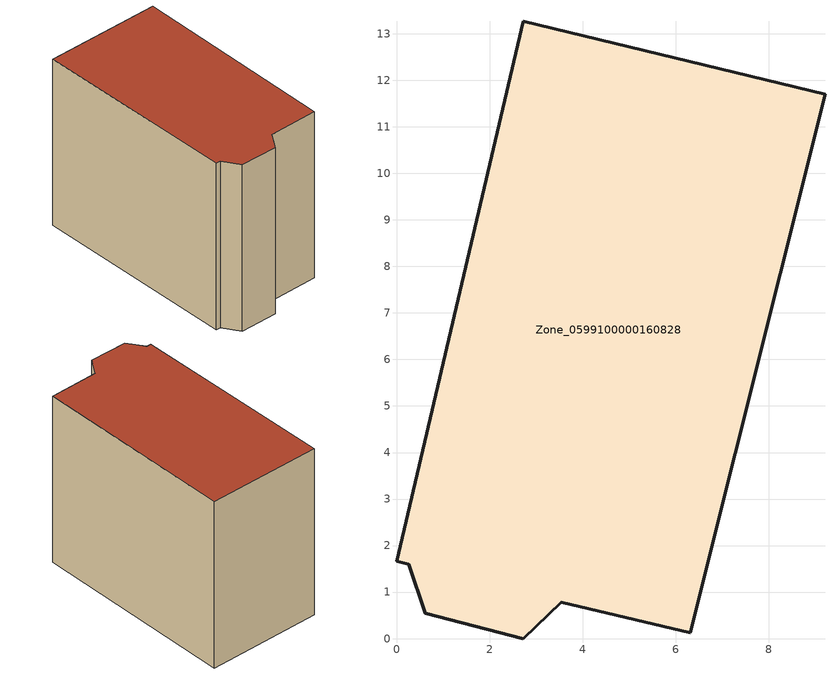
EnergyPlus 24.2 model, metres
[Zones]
Zone_0599100000160828
 floor ground (C_G): 0.26,1.6 0,1.66 2.73,13.27 9.21,11.71 6.32,0.13 3.54,0.78 2.73,0 0.62,0.55 z0
 wall outside (C_F): 2.73,0 3.54,0.78 6.32,0.13 9.21,11.71 2.73,13.27 0,1.66 0.26,1.6 0.62,0.55 2.73,0 z0:10.09
 roof outside (C_R): 3.54,0.78 6.32,0.13 9.21,11.71 2.73,13.27 0,1.66 0.26,1.6 0.62,0.55 2.73,0 z10.09
[BUILDING]
Pand.0599100000160828: North Axis=0; Terrain=City; Loads Convergence Tolerance Value=0.04; Temperature Convergence Tolerance Value=0.4; Solar Distribution=FullExterior; Maximum Number of Warmup Days=25; Minimum Number of Warmup Days=1
[Site:Location]
Rotterdam.The.Hague.AP_ZH_NLD Design_Conditions: Latitude=51.96; Longitude=4.45; Time Zone=1; Elevation=-4.5
[SITE:GROUNDTEMPERATURE:BUILDINGSURFACE]
18, 18, 18, 18, 18, 18, 18, 18, 18, 18, 18, 18
[MATERIAL] Thermal Absorptance=0.9; Solar Absorptance=0.7; Visible Absorptance=0.7
Name | Roughness | Thickness | Conductivity | Density | Specific Heat
G.TI.1946 | MediumSmooth | 0.15 | 1 | 540 | 1210
F.TI.1946 | Rough | 0.3 | 0.857143 | 1920 | 840
R.TI.1946 | MediumRough | 0.2 | 0.1 | 1500 | 1000
[CONSTRUCTION]
C_G: G.TI.1946
C_F: F.TI.1946
C_R: R.TI.1946
[ZONE]
Zone_0599100000160828: Type=1; Multiplier=1; Ceiling Height=Autocalculate; Volume=Autocalculate; Floor Area=autocalculate; Part of Total Floor Area=Yes
[ZONEINFILTRATION:DESIGNFLOWRATE]
Infil_Zone_0599100000160828: Zone or ZoneList or Space or SpaceList=Zone_0599100000160828; Schedule=AlwaysOn; Design Flow Rate Calculation Method=Flow/Area; Flow Rate per Floor Area=0.003; Constant Term Coefficient=1; Temperature Term Coefficient=0; Velocity Term Coefficient=0; Velocity Squared Term Coefficient=0
[HVACTEMPLATE:ZONE:IDEALLOADSAIRSYSTEM]
Zone_0599100000160828: Maximum Heating Supply Air Temperature=50; Minimum Cooling Supply Air Temperature=13; Maximum Heating Supply Air Humidity Ratio=0.0156; Minimum Cooling Supply Air Humidity Ratio=0.0077; Heating Limit=NoLimit; Cooling Limit=NoLimit; Dehumidification Control Type=ConstantSensibleHeatRatio; Cooling Sensible Heat Ratio=0.7; Dehumidification Setpoint=60; Humidification Control Type=None; Humidification Setpoint=30; Outdoor Air Method=None; Outdoor Air Flow Rate per Person=0.00944; Outdoor Air Flow Rate per Zone Floor Area=0; Outdoor Air Flow Rate per Zone=0; Demand Controlled Ventilation Type=None; Outdoor Air Economizer Type=NoEconomizer; Heat Recovery Type=None; Sensible Heat Recovery Effectiveness=0.7; Latent Heat Recovery Effectiveness=0.65
[ZONECONTROL:THERMOSTAT]
ThermostatControl_Zone_0599100000160828: Zone or ZoneList=Zone_0599100000160828; Control Type Schedule=DualSetpointControlType; Control 1=Thermostat_Zone_0599100000160828; Temperature Difference Between Cutout And Setpoint=0
[THERMOSTATSETPOINT:DUALSETPOINT]
Thermostat_Zone_0599100000160828: Heating Setpoint Temperature Schedule=HeatingSetpoint_Zone_0599100000160828; Cooling Setpoint Temperature Schedule=CoolingSetpoint_Zone_0599100000160828
[SCHEDULE:COMPACT]
HeatingSetpoint_Zone_0599100000160828: Through: 12/31, For: AllDays, Until: 24:00, 21
CoolingSetpoint_Zone_0599100000160828: Through: 12/31, For: AllDays, Until: 24:00, 24
DualSetpointControlType: Through: 12/31, For: AllDays, Until: 24:00, 4
AlwaysOn: Through: 12/31, For: AllDays, Until: 24:00, 1
